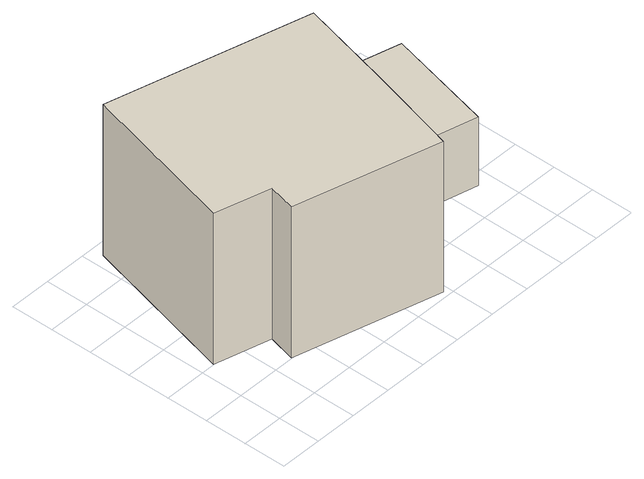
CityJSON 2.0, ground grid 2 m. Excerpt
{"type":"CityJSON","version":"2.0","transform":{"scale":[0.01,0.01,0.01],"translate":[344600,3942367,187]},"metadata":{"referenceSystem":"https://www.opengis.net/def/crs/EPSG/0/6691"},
"CityObjects":{
"building1":{"type":"Building","attributes":{"usage":"411","measuredHeight":8.7,"storeysAboveGround":1,"BuildingIDAttribute.prefecture":"14","BuildingIDAttribute.city":"14151","BuildingDetailAttribute.totalFloorArea":84.31,"BuildingDetailAttribute.buildingFootprintArea":84.31,"BuildingDetailAttribute.buildingStructureType":"601","BuildingDetailAttribute.buildingStructureOrgType":"1","BuildingDetailAttribute.orgUsage":"10","BuildingDetailAttribute.surveyYear":2015},"geometry":[{"type":"Solid","lod":"1","boundaries":[[[[0,1,2,3,4,5,6]],[[5,7,8,6]],[[4,9,7,5]],[[3,10,9,4]],[[2,11,10,3]],[[1,12,11,2]],[[0,13,12,1]],[[6,8,13,0]],[[7,9,10,11,12,13,8]]]]}]},
"building2":{"type":"Building","attributes":{"usage":"411","measuredHeight":7.1,"storeysAboveGround":1,"BuildingIDAttribute.prefecture":"14","BuildingIDAttribute.city":"14151","BuildingDetailAttribute.totalFloorArea":24.02,"BuildingDetailAttribute.buildingFootprintArea":24.02,"BuildingDetailAttribute.buildingStructureType":"601","BuildingDetailAttribute.buildingStructureOrgType":"1","BuildingDetailAttribute.orgUsage":"10","BuildingDetailAttribute.surveyYear":2015,"BuildingRiverFloodingRiskAttribute.description":"6","BuildingRiverFloodingRiskAttribute.rankOrg":"2","BuildingRiverFloodingRiskAttribute.depth":0.649,"BuildingRiverFloodingRiskAttribute.adminType":"2","BuildingRiverFloodingRiskAttribute.scale":"2"},"geometry":[{"type":"Solid","lod":"1","boundaries":[[[[14,15,16,17,18]],[[17,19,20,18]],[[16,21,19,17]],[[15,22,21,16]],[[14,23,22,15]],[[18,20,23,14]],[[19,21,22,23,20]]]]}]}
},
"vertices":[
[1192,897,92],[1080,453,92],[965,22,92],[287,199,92],[320,328,92],[58,396,92],[251,1141,92],[58,396,861],[251,1141,861],[320,328,861],[287,199,861],[965,22,861],[1080,453,861],[1192,897,861],
[1526,345,85],[1080,453,85],[1192,897,85],[1214,964,85],[1650,853,85],[1214,964,435],[1650,853,435],[1192,897,435],[1080,453,435],[1526,345,435]
]}
